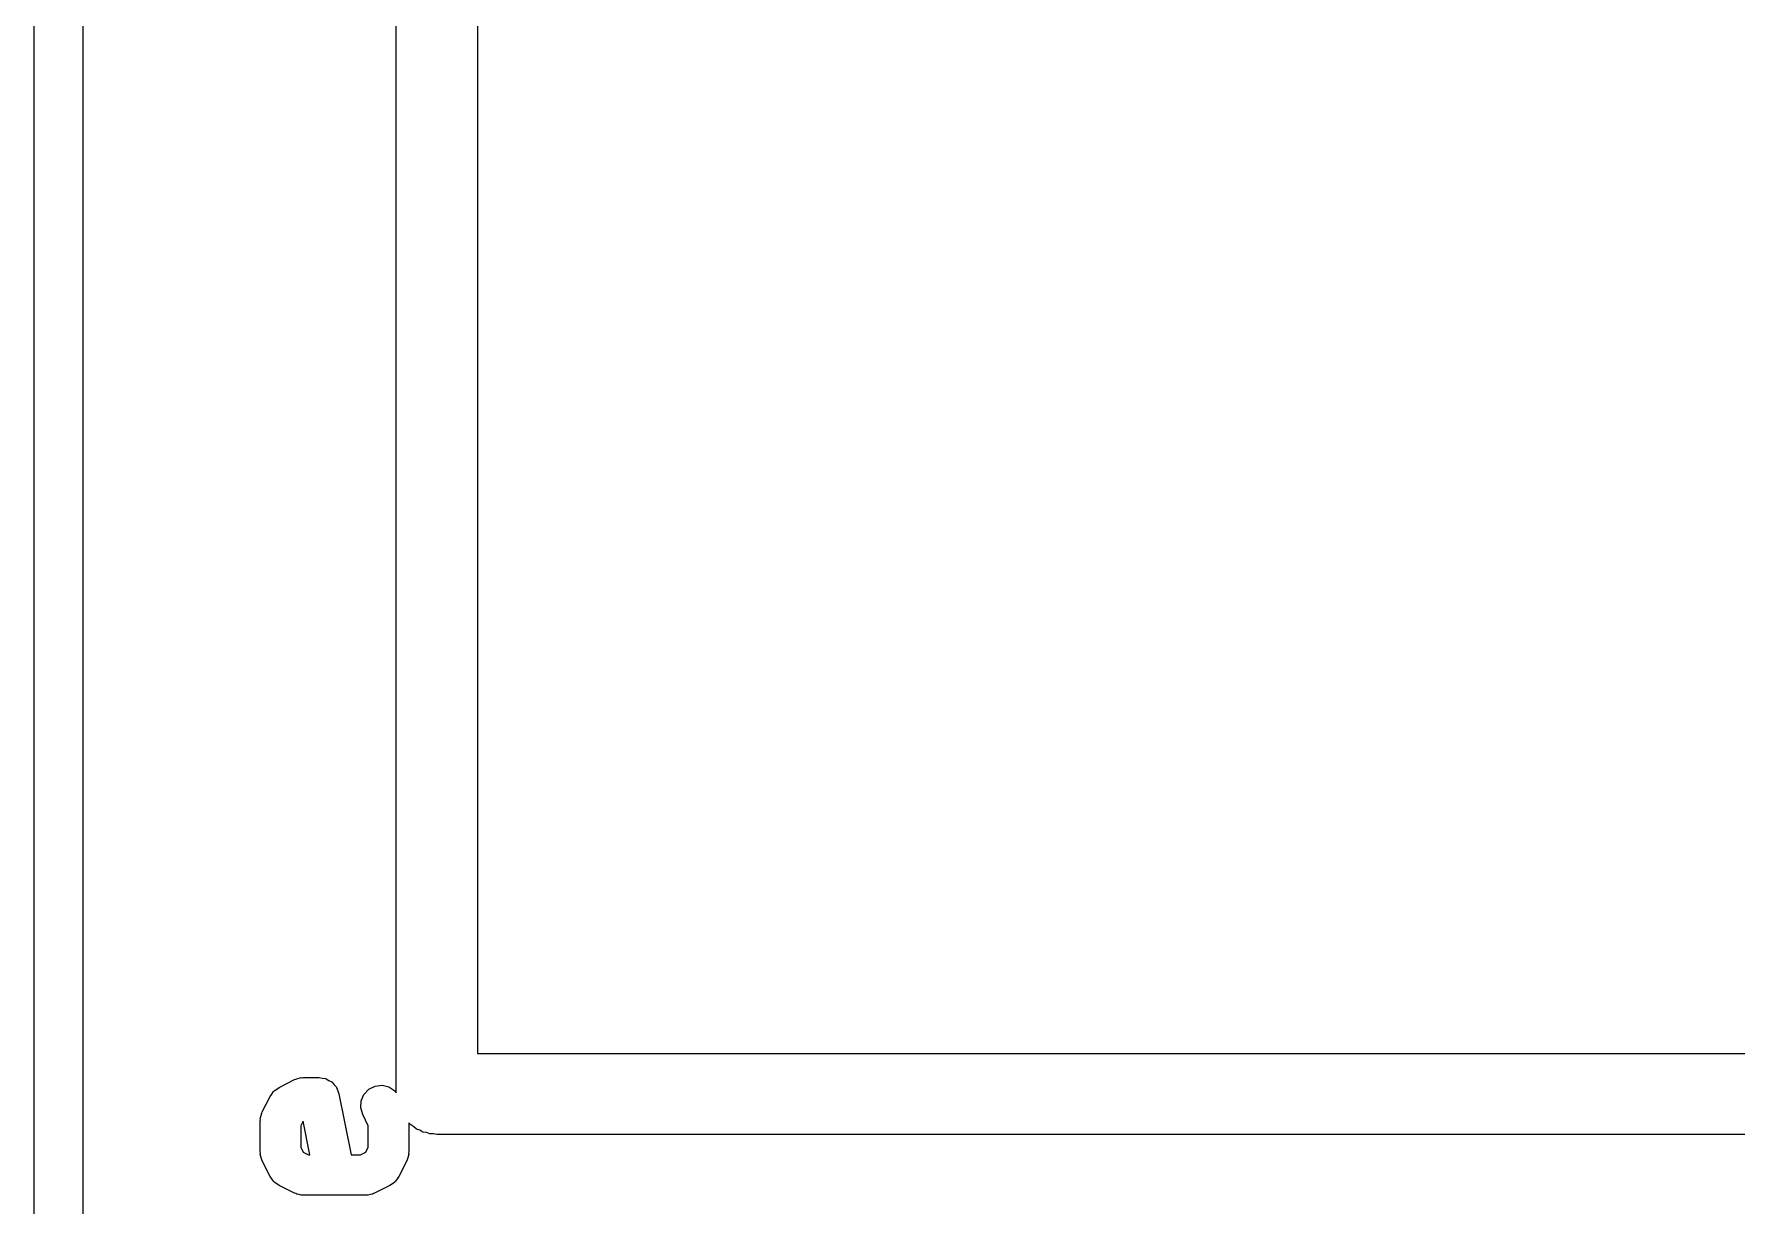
# Model space of a CAD drawing. Extents: x 25.3 to 49.5, y -85.5 to -24.8.
# Drawn here: x 25.29 to 33.29, y -68.34 to -62.84 of the extents above; entities that cross this region are included whole.
import ezdxf

# ---------------------------------------------------------------- set-up
doc = ezdxf.new("R2010")
doc.units = 0
doc.header["$MEASUREMENT"] = 0
doc.layers.add('BLACK', color=7, linetype='CONTINUOUS')

msp = doc.modelspace()

# ---------------------------------------------------------------- linework, layer by layer
at = {"layer": 'Black'}
for p, q in [((25.2857, -84.836), (25.2857, -25.4)), ((25.5143, -25.5143), (25.5143, -84.7217)), ((27.3685, -42.6085), (27.3685, -67.6275)), ((26.9875, -67.8128), (26.9875, -47.9579)), ((27.3685, -67.6275), (36.1315, -67.6275)), ((26.4369, -67.7872), (26.5095, -67.7509)), ((26.5095, -67.7509), (26.5147, -67.7494)), ((26.5147, -67.7494), (26.5195, -67.7466)), ((26.5195, -67.7466), (26.5305, -67.7447)), ((26.5305, -67.7447), (26.5412, -67.7415)), ((26.5412, -67.7415), (26.5467, -67.7418)), ((26.5467, -67.7418), (26.5521, -67.7409)), ((26.5521, -67.7409), (26.6246, -67.7409)), ((26.6246, -67.7409), (26.6399, -67.7436)), ((26.6399, -67.7436), (26.6552, -67.7459)), ((26.6552, -67.7459), (26.6561, -67.7464)), ((26.6561, -67.7464), (26.6572, -67.7466)), ((26.6572, -67.7466), (26.6706, -67.7544)), ((26.6706, -67.7544), (26.6842, -67.7618)), ((26.358, -67.9024), (26.3943, -67.8298)), ((26.3943, -67.8298), (26.4026, -67.8186)), ((26.4026, -67.8186), (26.4103, -67.8069)), ((26.4103, -67.8069), (26.4124, -67.8054)), ((26.4124, -67.8054), (26.414, -67.8033)), ((26.414, -67.8033), (26.4257, -67.7956)), ((26.4257, -67.7956), (26.4369, -67.7872)), ((26.6842, -67.7618), (26.6849, -67.7626)), ((26.6849, -67.7626), (26.6859, -67.7632)), ((26.6859, -67.7632), (26.6958, -67.775)), ((26.6958, -67.775), (26.706, -67.7866)), ((26.706, -67.7866), (26.7064, -67.7877)), ((26.7064, -67.7877), (26.7071, -67.7885)), ((26.7071, -67.7885), (26.7124, -67.8031)), ((26.7124, -67.8031), (26.718, -67.8175)), ((26.718, -67.8175), (26.7753, -68.1037)), ((26.8223, -67.8503), (26.8354, -67.8199)), ((26.8354, -67.8199), (26.8582, -67.7959)), ((26.8582, -67.7959), (26.8878, -67.7811)), ((26.8878, -67.7811), (26.9206, -67.7773)), ((26.9206, -67.7773), (26.9528, -67.785)), ((26.9528, -67.785), (26.9804, -67.8033)), ((26.9804, -67.8033), (26.9875, -67.8128)), ((26.3518, -67.9234), (26.3537, -67.9124)), ((26.3537, -67.9124), (26.3565, -67.9077)), ((26.3565, -67.9077), (26.358, -67.9024)), ((26.8203, -67.8833), (26.8223, -67.8503)), ((26.8297, -67.915), (26.8203, -67.8833)), ((26.856, -67.9675), (26.8297, -67.915)), ((26.348, -67.945), (26.3489, -67.9396)), ((26.348, -68.0901), (26.348, -67.945)), ((26.3486, -67.9341), (26.3518, -67.9234)), ((26.3489, -67.9396), (26.3486, -67.9341)), ((26.5494, -67.9456), (26.5385, -67.9675)), ((26.5385, -67.9675), (26.5385, -68.0677)), ((26.581, -68.1037), (26.5494, -67.9456)), ((26.856, -68.0677), (26.856, -67.9675)), ((27.0555, -67.9639), (27.0465, -67.9531)), ((27.0465, -67.9531), (27.0465, -68.0901)), ((27.07, -67.9723), (27.0555, -67.9639)), ((27.0827, -67.983), (27.07, -67.9723)), ((27.0984, -67.9887), (27.0827, -67.983)), ((27.1128, -67.997), (27.0984, -67.9887)), ((27.1293, -67.9999), (27.1128, -67.997)), ((26.5385, -68.0677), (26.5505, -68.0917)), ((26.8439, -68.0917), (26.856, -68.0677)), ((27.1449, -68.0056), (27.1293, -67.9999)), ((27.1616, -68.0056), (27.1449, -68.0056)), ((27.178, -68.0085), (27.1616, -68.0056)), ((36.322, -68.0085), (27.178, -68.0085)), ((26.3489, -68.0956), (26.348, -68.0901)), ((26.3486, -68.101), (26.3489, -68.0956)), ((26.3518, -68.1117), (26.3486, -68.101)), ((26.3537, -68.1227), (26.3518, -68.1117)), ((26.3565, -68.1275), (26.3537, -68.1227)), ((26.358, -68.1327), (26.3565, -68.1275)), ((26.3943, -68.2053), (26.358, -68.1327)), ((26.5505, -68.0917), (26.5746, -68.1037)), ((26.5746, -68.1037), (26.581, -68.1037)), ((26.7753, -68.1037), (26.8199, -68.1037)), ((26.8199, -68.1037), (26.8439, -68.0917)), ((27.0364, -68.1327), (27.0001, -68.2053)), ((27.038, -68.1275), (27.0364, -68.1327)), ((27.0407, -68.1227), (27.038, -68.1275)), ((27.0427, -68.1117), (27.0407, -68.1227)), ((27.0458, -68.101), (27.0427, -68.1117)), ((27.0465, -68.0901), (27.0455, -68.0955)), ((27.0455, -68.0955), (27.0458, -68.101)), ((26.4026, -68.2165), (26.3943, -68.2053)), ((26.4103, -68.2282), (26.4026, -68.2165)), ((26.4124, -68.2298), (26.4103, -68.2282)), ((26.414, -68.2319), (26.4124, -68.2298)), ((26.4257, -68.2396), (26.414, -68.2319)), ((26.9804, -68.2319), (26.9688, -68.2396)), ((26.982, -68.2298), (26.9804, -68.2319)), ((26.9841, -68.2282), (26.982, -68.2298)), ((26.9918, -68.2165), (26.9841, -68.2282)), ((27.0001, -68.2053), (26.9918, -68.2165)), ((26.4369, -68.2479), (26.4257, -68.2396)), ((26.5095, -68.2842), (26.4369, -68.2479)), ((26.5147, -68.2858), (26.5095, -68.2842)), ((26.5195, -68.2885), (26.5147, -68.2858)), ((26.5305, -68.2904), (26.5195, -68.2885)), ((26.5412, -68.2936), (26.5305, -68.2904)), ((26.5467, -68.2933), (26.5412, -68.2936)), ((26.5521, -68.2942), (26.5467, -68.2933)), ((26.8424, -68.2942), (26.5521, -68.2942)), ((26.8478, -68.2933), (26.8424, -68.2942)), ((26.8532, -68.2936), (26.8478, -68.2933)), ((26.8639, -68.2904), (26.8532, -68.2936)), ((26.8749, -68.2885), (26.8639, -68.2904)), ((26.8797, -68.2858), (26.8749, -68.2885)), ((26.885, -68.2842), (26.8797, -68.2858)), ((26.9575, -68.2479), (26.885, -68.2842)), ((26.9688, -68.2396), (26.9575, -68.2479))]:
    msp.add_line(p, q, dxfattribs=at)

doc.saveas('drawing.dxf')
